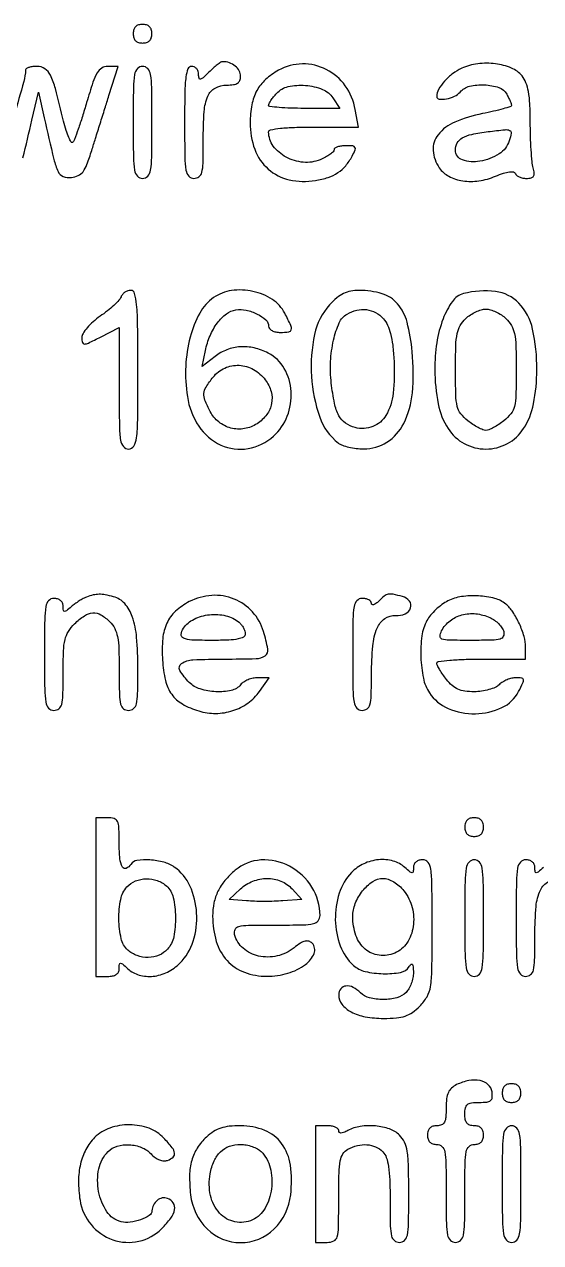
# Model space of a CAD drawing. Extents: x 23 to 201, y 13 to 268.
# Drawn here: x 69.35 to 78.7, y 71.06 to 93.14 of the extents above; entities that cross this region are included whole.
import ezdxf

# ---------------------------------------------------------------- set-up
doc = ezdxf.new("R2010")
doc.units = 0
doc.header["$MEASUREMENT"] = 0

msp = doc.modelspace()

# ---------------------------------------------------------------- linework, layer by layer
for points in [[(71.3178, 92.9754, 0.072254), (71.328531, 92.901531, 0.124864), (71.3601, 92.8485, 0.124864), (71.413131, 92.816931, 0.072254), (71.487, 92.8062, 0.072254), (71.560869, 92.816931, 0.124864), (71.6139, 92.8485, 0.124864), (71.645469, 92.901531, 0.072254), (71.6562, 92.9754, 0.072254), (71.645469, 93.049269, 0.124864), (71.6139, 93.1023, 0.124864), (71.560869, 93.133869, 0.072254), (71.487, 93.1446, 0.072254), (71.413131, 93.133869, 0.124864), (71.3601, 93.1023, 0.124864), (71.328531, 93.049269, 0.072254)], [(71.3178, 91.368, 0.002988), (71.321575, 90.736261, 0.038318), (71.342475, 90.50085, 0.142907), (71.393823, 90.394291, 0.212584), (71.487, 90.3528, 0.212584), (71.580177, 90.394291, 0.142907), (71.631525, 90.50085, 0.038318), (71.652425, 90.736261, 0.002988), (71.6562, 91.368, 0.002988), (71.652425, 91.999739, 0.038318), (71.631525, 92.23515, 0.142907), (71.580177, 92.341709, 0.212584), (71.487, 92.3832, 0.212584), (71.393823, 92.341709, 0.142907), (71.342475, 92.23515, 0.038318), (71.321575, 91.999739, 0.002988)], [(72.6902, 92.2798, -0.009151), (72.582204, 92.175686, -0.13264), (72.535631, 92.151139, -0.414034), (72.510018, 92.167332, -0.055539), (72.5022, 92.2375, 0.085804), (72.492581, 92.293137, 0.093815), (72.464923, 92.340401, 0.100328), (72.423707, 92.372012, 0.114061), (72.3753, 92.3832, 0.308488), (72.309144, 92.338091, 0.062466), (72.272194, 92.19285, 0.027022), (72.252886, 91.918753, 0.004073), (72.2484, 91.368, 0.002988), (72.252175, 90.736261, 0.038318), (72.273075, 90.50085, 0.142907), (72.324423, 90.394291, 0.212584), (72.4176, 90.3528, 0.158885), (72.508854, 90.382549, 0.176155), (72.560406, 90.459245, 0.055537), (72.582467, 90.625281, 0.005285), (72.5868, 91.035162, -0.016223), (72.603916, 91.562535, -0.083786), (72.670823, 91.84565, -0.16922), (72.801955, 91.990854, -0.125913), (73.012777, 92.0448, 0.031818), (73.135241, 92.052601, 0.110702), (73.209325, 92.079454, 0.160541), (73.249497, 92.128708, 0.091712), (73.2636, 92.204949, 0.127295), (73.238087, 92.303538, 0.09694), (73.165969, 92.389206, 0.08797), (73.059689, 92.447585, 0.081885), (72.937081, 92.4678, 0.146928), (72.904156, 92.457911, 0.016822), (72.840271, 92.412575, 0.019149), (72.766499, 92.351798, 0.014499)], [(73.950465, 92.312468, 0.059232), (73.714759, 92.144488, 0.084745), (73.556834, 91.942763, 0.078407), (73.467078, 91.68792, 0.043637), (73.435798, 91.359361, 0.089722), (73.518679, 90.880163, 0.124734), (73.762983, 90.521848, 0.127193), (74.144324, 90.327579, 0.095418), (74.6172, 90.314391, 0.038145), (74.849367, 90.37087, 0.067414), (75.026662, 90.456405, 0.072608), (75.166063, 90.580931, 0.051869), (75.283158, 90.75465, 0.020028), (75.337879, 90.868107, 0.24085), (75.3349, 90.915078, 0.242956), (75.295125, 90.939908, 0.020352), (75.170077, 90.945, 0.032914), (75.08792, 90.939586, 0.05055), (75.018602, 90.923164, 0.065375), (74.970751, 90.899205, 0.248968), (74.9556, 90.870664, -0.208074), (74.940292, 90.835472, -0.033695), (74.881046, 90.787283, -0.032352), (74.799001, 90.73689, -0.023358), (74.7018, 90.6912, -0.120543), (74.398409, 90.644487, -0.102247), (74.087011, 90.737732, -0.110119), (73.855202, 90.93863, -0.160702), (73.7712, 91.193238, -0.360988), (73.804474, 91.23332, -0.018663), (73.983089, 91.259905, -0.019729), (74.236402, 91.277915, -0.007882), (74.584315, 91.2834), (75.39743, 91.2834), (75.34002, 91.60065, 0.110726), (75.158635, 92.030167, 0.119882), (74.815316, 92.326477, 0.123312), (74.382365, 92.426948, 0.121464)], [(77.267611, 92.348893, 0.056761), (77.102955, 92.250758, 0.04906), (76.955496, 92.113685, 0.052258), (76.850334, 91.966201, 0.129466), (76.8168, 91.838862, 0.383215), (76.860698, 91.789997, 0.073055), (76.990817, 91.795057, 0.059921), (77.140155, 91.841977, 0.113978), (77.2398, 91.9179, -0.163892), (77.409095, 92.022437, -0.068063), (77.680139, 92.047544, -0.069084), (77.942229, 91.999445, -0.192307), (78.082823, 91.881162, -0.010188), (78.116358, 91.815311, -0.012707), (78.144674, 91.752783, -0.01099), (78.16578, 91.699608, -0.089201), (78.1704, 91.673919, -0.329934), (78.15525, 91.653459, -0.005847), (78.015861, 91.61272, -0.012125), (77.845998, 91.569634, -0.007476), (77.64431, 91.526813, 0.051003), (77.144001, 91.374143, 0.12566), (76.84009, 91.144018, 0.186568), (76.750797, 90.859185, 0.13733), (76.861532, 90.544201, 0.119461), (77.036407, 90.390207, 0.084229), (77.286385, 90.308439, 0.074166), (77.579968, 90.308437, 0.062011), (77.880451, 90.392218, -0.018519), (78.023628, 90.445905, -0.046458), (78.132142, 90.471183, -0.074822), (78.205752, 90.4702, -0.278463), (78.239577, 90.441368, 0.146029), (78.263383, 90.407434, 0.063832), (78.310958, 90.378817, 0.055451), (78.373126, 90.359364, 0.048156), (78.441117, 90.3528, 0.052044), (78.525818, 90.36164, 0.201813), (78.56828, 90.391082, 0.172307), (78.580774, 90.445671, 0.036408), (78.562122, 90.54315, -0.042493), (78.542205, 90.654564, -0.007424), (78.525756, 90.867429, -0.008011), (78.51414, 91.118391, -0.007111), (78.509955, 91.379778, 0.011266), (78.502065, 91.704157, 0.033009), (78.476899, 91.926229, 0.048458), (78.431472, 92.086816, 0.077189), (78.359885, 92.209957, 0.125906), (78.168325, 92.352476, 0.065752), (77.878818, 92.42882, 0.061926), (77.55691, 92.429729, 0.075946)], [(74.935024, 91.81215), (75.060838, 91.6218), (74.416019, 91.6218, -0.00826), (74.16878, 91.625885, -0.013702), (73.960616, 91.638482, -0.007312), (73.791392, 91.655882, -0.38032), (73.7712, 91.678589, -0.128468), (73.779326, 91.709694, -0.019198), (73.81338, 91.765303, -0.020525), (73.85981, 91.829131, -0.016406), (73.91479, 91.894042, -0.155645), (74.124458, 92.015884, -0.074564), (74.438421, 92.037505, -0.07444), (74.745542, 91.966015, -0.153552)], [(78.129829, 91.035048, -0.177545), (77.945171, 90.796508, -0.097168), (77.595563, 90.66216, -0.127231), (77.281441, 90.687327, -0.319707), (77.1552, 90.864578, -0.124401), (77.188133, 90.994898, -0.140928), (77.27813, 91.086772, -0.078542), (77.449054, 91.150903, -0.019082), (77.7474, 91.200284, -0.005197), (78.052639, 91.235689, -0.128939), (78.135728, 91.223014, -0.344217), (78.162937, 91.173199, -0.036073)], [(71.097329, 88.202629, -0.096472), (71.059659, 88.142378, -0.018234), (70.96732, 88.050439, -0.01887), (70.849789, 87.949616, -0.016321), (70.719284, 87.852723, 0.028777), (70.589899, 87.751568, 0.035958), (70.482942, 87.642978, 0.039643), (70.409018, 87.540881, 0.137723), (70.3872, 87.463175, 0.06382), (70.398392, 87.375851, 0.352309), (70.433851, 87.349538, 0.103186), (70.506974, 87.367797, 0.005349), (70.7256, 87.4764), (71.064, 87.649039), (71.064, 86.547519, 0.002676), (71.06769, 85.858191, 0.035442), (71.088399, 85.60484, 0.13458), (71.139556, 85.490273, 0.22448), (71.2332, 85.446, 0.263491), (71.328676, 85.500068, 0.106183), (71.378762, 85.646925, 0.027391), (71.398939, 85.970167, 0.001893), (71.4024, 86.8842, 0.002583), (71.398239, 87.689539, 0.019879), (71.379345, 88.066463, 0.043037), (71.343499, 88.26819, 0.339431), (71.272845, 88.3224, 0.083933), (71.219883, 88.313446, 0.066062), (71.167846, 88.287217, 0.066238), (71.124583, 88.248415, 0.085459)], [(72.774341, 88.190364, 0.115307), (72.524272, 87.911036, 0.060323), (72.350148, 87.475194, 0.053819), (72.269505, 86.948918, 0.048361), (72.298264, 86.39775, 0.109942), (72.504637, 85.862152, 0.138849), (72.906262, 85.518286, 0.152818), (73.39821, 85.454543, 0.140718), (73.857403, 85.67865, 0.117121), (74.108436, 86.042468, 0.108699), (74.178134, 86.490732, 0.115115), (74.053275, 86.906836, 0.144189), (73.763485, 87.18429, 0.061699), (73.510165, 87.277911, 0.073397), (73.25643, 87.299335, 0.076407), (73.015633, 87.246797, 0.074935), (72.799953, 87.124186), (72.567288, 86.941171), (72.625846, 87.229936, -0.050332), (72.709859, 87.500902, -0.060159), (72.842919, 87.732541, -0.069335), (73.006005, 87.897388, -0.127146), (73.178963, 87.970389, -0.091275), (73.364368, 87.963786, -0.061805), (73.564118, 87.892882, -0.066513), (73.720853, 87.786256, -0.213296), (73.7712, 87.673604, 0.176265), (73.787122, 87.629842, 0.096212), (73.832075, 87.59341, 0.073424), (73.900181, 87.569116, 0.049056), (73.9827, 87.561, 0.029822), (74.136233, 87.570166, 0.315639), (74.180462, 87.609806, 0.168832), (74.172311, 87.686467, 0.009202), (74.063248, 87.907236, 0.129464), (73.837757, 88.156811, 0.090829), (73.486824, 88.304106, 0.08923), (73.100488, 88.318887, 0.118365)], [(74.874795, 88.059122, 0.134299), (74.601393, 87.525062, 0.067493), (74.546961, 86.763648, 0.067996), (74.6964, 86.023394, 0.14539), (75.033843, 85.554441, 0.080144), (75.10711, 85.514571, 0.027762), (75.22306, 85.480864, 0.026748), (75.357133, 85.45731, 0.028036), (75.490858, 85.448691, 0.145828), (75.914421, 85.571086, 0.134898), (76.217294, 85.908368, 0.094626), (76.373768, 86.463302, 0.044673), (76.371419, 87.21036, 0.039803), (76.278022, 87.748016, 0.115565), (76.104351, 88.080255, 0.142255), (75.82606, 88.261157, 0.073581), (75.41215, 88.3224, 0.04581), (75.256856, 88.308142, 0.068221), (75.127485, 88.265364, 0.062259), (75.006249, 88.185945, 0.0316)], [(77.301647, 88.263774, 0.177588), (77.098114, 88.122599, 0.063024), (76.929717, 87.80457, 0.05232), (76.816641, 87.373516, 0.039316), (76.780656, 86.8842, 0.046434), (76.841463, 86.265605, 0.095412), (77.021783, 85.815494, 0.127104), (77.314753, 85.544386, 0.124083), (77.7051, 85.446, 0.124083), (78.095447, 85.544386, 0.127104), (78.388417, 85.815494, 0.095412), (78.568737, 86.265605, 0.046434), (78.629544, 86.8842, 0.054978), (78.552213, 87.620357, 0.138833), (78.300829, 88.091186, 0.171689), (77.880749, 88.301633, 0.095105)], [(75.849524, 87.808586, -0.077538), (75.924768, 87.693938, -0.044919), (75.979275, 87.537995, -0.03325), (76.017353, 87.328738, -0.014271), (76.041469, 87.045663, -0.040681), (76.026824, 86.457002, -0.105722), (75.8954, 86.056191, -0.170467), (75.658144, 85.854072, -0.15467), (75.335804, 85.834384, -0.095285), (75.162077, 85.915303, -0.114544), (75.043944, 86.050866, -0.073044), (74.964395, 86.273703, -0.020071), (74.906023, 86.642654, -0.041975), (74.893113, 87.035215, -0.043202), (74.946384, 87.420547, -0.046627), (75.049574, 87.735181, -0.159582), (75.190757, 87.894026, -0.074393), (75.366656, 87.964118, -0.090158), (75.54375, 87.973131, -0.092842), (75.708669, 87.919551, -0.084185)], [(78.069848, 87.811504, -0.074793), (78.169149, 87.68654, -0.081301), (78.223791, 87.541333, -0.042453), (78.248959, 87.319183, -0.00699), (78.255, 86.887045, -0.006075), (78.249361, 86.42292, -0.052951), (78.222649, 86.218767, -0.107577), (78.158824, 86.08672, -0.06), (78.032091, 85.95974, -0.020634), (77.939114, 85.892623, -0.022951), (77.844087, 85.835906, -0.023085), (77.759378, 85.795399, -0.100305), (77.7051, 85.7844, -0.100305), (77.650822, 85.795399, -0.023085), (77.566113, 85.835906, -0.022951), (77.471086, 85.892623, -0.020634), (77.378109, 85.95974, -0.06), (77.251376, 86.08672, -0.107577), (77.187551, 86.218767, -0.052951), (77.160839, 86.42292, -0.006075), (77.1552, 86.887045, -0.00699), (77.161241, 87.319183, -0.042453), (77.186409, 87.541333, -0.081301), (77.241051, 87.68654, -0.074793), (77.340352, 87.811504, -0.042244), (77.424442, 87.877523, -0.034865), (77.523872, 87.933329, -0.036173), (77.623, 87.971713, -0.074417), (77.7051, 87.984, -0.074417), (77.7872, 87.971713, -0.036173), (77.886328, 87.933329, -0.034865), (77.985758, 87.877523, -0.042244)], [(73.710365, 86.701215, -0.091766), (73.814359, 86.489315, -0.114918), (73.824047, 86.27117, -0.113743), (73.736181, 86.06954, -0.08855), (73.561795, 85.904893, -0.104745), (73.332792, 85.815726, -0.104578), (73.087164, 85.826988, -0.104838), (72.867595, 85.93663, -0.105768), (72.712229, 86.125644, -0.022361), (72.616787, 86.332367, -0.118855), (72.598164, 86.454577, -0.121865), (72.637538, 86.570318, -0.024022), (72.765702, 86.750419, -0.120097), (72.974811, 86.914469, -0.120129), (73.235929, 86.963895, -0.115559), (73.498434, 86.887803, -0.105212)], [(70.4718, 82.763382, 0.037571), (70.412716, 82.736466, 0.016473), (70.338687, 82.692542, 0.016194), (70.262825, 82.640549, 0.020859), (70.19685, 82.587749, -0.010407), (70.107591, 82.513202, -0.189584), (70.072832, 82.502438, -0.36006), (70.05322, 82.521291, -0.028491), (70.0488, 82.598788, 0.107422), (70.036542, 82.655184, 0.113349), (70.002091, 82.700149, 0.10155), (69.947965, 82.72894, 0.07174), (69.8796, 82.7388, 0.212584), (69.786423, 82.697309, 0.142907), (69.735075, 82.59075, 0.038318), (69.714175, 82.355339, 0.002988), (69.7104, 81.7236, 0.002988), (69.714175, 81.091861, 0.038318), (69.735075, 80.85645, 0.142907), (69.786423, 80.749891, 0.212584), (69.8796, 80.7084, 0.158578), (69.970842, 80.738084, 0.176312), (70.022392, 80.814631, 0.055664), (70.044463, 80.980307, 0.005305), (70.0488, 81.389045, -0.008419), (70.055474, 81.785354, -0.049031), (70.082855, 81.992121, -0.084211), (70.1434, 82.13626, -0.054982), (70.256455, 82.277345, -0.048637), (70.433967, 82.423317, -0.133493), (70.586362, 82.474765, -0.147842), (70.733898, 82.439693, -0.064703), (70.8948, 82.3158, -0.080195), (70.982425, 82.194438, -0.069381), (71.032897, 82.045515, -0.038985), (71.05761, 81.822353, -0.008091), (71.064, 81.4275, 0.004884), (71.068243, 80.993155, 0.052938), (71.090126, 80.819438, 0.1727), (71.141705, 80.739517, 0.165398), (71.2332, 80.7084, 0.173448), (71.324983, 80.741227, 0.168141), (71.376576, 80.82525, 0.049967), (71.398257, 81.00868, 0.004451), (71.4024, 81.474001, 0.020666), (71.379281, 82.033112, 0.061417), (71.301208, 82.40798, 0.099549), (71.16401, 82.644052, 0.147088), (70.961638, 82.769192, 0.019457), (70.810856, 82.803357, 0.048983), (70.698774, 82.813023, 0.054921), (70.594715, 82.800307, 0.030266)], [(72.334177, 82.679398, 0.065639), (72.083381, 82.505142, 0.100841), (71.927805, 82.292423, 0.086026), (71.853152, 82.010477, 0.037243), (71.848184, 81.62102, 0.041587), (71.901908, 81.25265, 0.097903), (72.015484, 81.000447, 0.108005), (72.208286, 80.825351, 0.057823), (72.505125, 80.697528, 0.075289), (72.814159, 80.653726, 0.075809), (73.121535, 80.70359, 0.077263), (73.395169, 80.84134, 0.083048), (73.606337, 81.052891), (73.782722, 81.3006), (73.57582, 81.3006, 0.053712), (73.488872, 81.291233, 0.042879), (73.398758, 81.263323, 0.044327), (73.318966, 81.222324, 0.078871), (73.2636, 81.1737, -0.167453), (73.093968, 81.070572, -0.065052), (72.816512, 81.047072, -0.063528), (72.530844, 81.096788, -0.122153), (72.333, 81.216, -0.062919), (72.164072, 81.433785, -0.398499), (72.192485, 81.55829, -0.136437), (72.399132, 81.626038, -0.011401), (72.9675, 81.639, 0.006674), (73.547792, 81.646746, 0.147039), (73.70679, 81.699203, 0.293175), (73.755687, 81.818239, 0.028254), (73.678714, 82.136785, 0.109777), (73.477367, 82.494838, 0.114565), (73.146031, 82.727262, 0.112589), (72.741316, 82.792304, 0.103179)], [(75.765343, 82.690457, -0.032428), (75.714201, 82.645551, -0.08714), (75.671452, 82.623193, -0.216722), (75.644649, 82.626392, -0.262054), (75.6324, 82.648157, 0.180377), (75.619499, 82.682754, 0.091543), (75.582697, 82.712174, 0.071518), (75.52794, 82.732101, 0.051602), (75.4632, 82.7388, 0.212584), (75.370023, 82.697309, 0.142907), (75.318675, 82.59075, 0.038318), (75.297775, 82.355339, 0.002988), (75.294, 81.7236, 0.002988), (75.297775, 81.091861, 0.038318), (75.318675, 80.85645, 0.142907), (75.370023, 80.749891, 0.212584), (75.4632, 80.7084, 0.154243), (75.55428, 80.737182, 0.17792), (75.605948, 80.811662, 0.057533), (75.628483, 80.972274, 0.005639), (75.633647, 81.36405, -0.021854), (75.657062, 81.87715, -0.075811), (75.736015, 82.198895, -0.142033), (75.874375, 82.372055, -0.172131), (76.073398, 82.427897, 0.124445), (76.24435, 82.459048, 0.204635), (76.341843, 82.565984, 0.258434), (76.320562, 82.689761, 0.159474), (76.193622, 82.772648, 0.015351), (76.025121, 82.812362, 0.097904), (75.937718, 82.81285, 0.120956), (75.865327, 82.779619, 0.028585)], [(77.018814, 82.693688, 0.040636), (76.909406, 82.626341, 0.028906), (76.798377, 82.534556, 0.029347), (76.702035, 82.433903, 0.053579), (76.638114, 82.340024, 0.089698), (76.5472, 82.057974, 0.041727), (76.528112, 81.672622, 0.041729), (76.572972, 81.292012, 0.095679), (76.682684, 81.026248, 0.148783), (77.022869, 80.743696, 0.103476), (77.516416, 80.648012, 0.106325), (77.995955, 80.758564, 0.165259), (78.29898, 81.050048, 0.008772), (78.377873, 81.209402, 0.159038), (78.38496, 81.265027, 0.322616), (78.35471, 81.29366, 0.033461), (78.25113, 81.3006, 0.059815), (78.173915, 81.29133, 0.039045), (78.088553, 81.263323, 0.038988), (78.008383, 81.222295, 0.05868), (77.946814, 81.1737, -0.093067), (77.875455, 81.124902, -0.035298), (77.761365, 81.084077, -0.033455), (77.627895, 81.056162, -0.034837), (77.493697, 81.0468, -0.033556), (77.325, 81.058134, -0.07113), (77.199272, 81.09377, -0.076791), (77.094637, 81.161059, -0.044905), (76.99214, 81.269709, -0.014683), (76.925003, 81.36042, -0.018289), (76.868306, 81.448638, -0.016758), (76.826551, 81.524867, -0.117439), (76.8168, 81.565809, -0.378918), (76.842673, 81.595048, -0.007794), (77.052887, 81.6175, -0.014164), (77.312344, 81.633735, -0.008542), (77.6205, 81.639), (78.4242, 81.639), (78.4242, 81.854701, 0.07003), (78.396637, 82.050529, 0.037623), (78.311703, 82.279735, 0.037679), (78.194167, 82.492146, 0.074473), (78.066031, 82.635501, 0.110791), (77.866045, 82.737601, 0.049003), (77.571326, 82.783179, 0.048432), (77.263238, 82.770453, 0.083312)], [(73.234387, 82.304939, -0.053164), (73.277938, 82.260191, -0.042762), (73.314767, 82.203995, -0.044274), (73.339949, 82.145447, -0.079591), (73.3482, 82.093941, -0.270432), (73.315718, 82.038278, -0.080178), (73.219577, 82.002712, -0.039434), (73.047414, 81.982741, -0.009164), (72.756, 81.9774, -0.008554), (72.37819, 81.983864, -0.089964), (72.227743, 82.016507, -0.333495), (72.18751, 82.084564, -0.121878), (72.228545, 82.19613, -0.130736), (72.419167, 82.361902, -0.087228), (72.698602, 82.442792, -0.085267), (72.995087, 82.424277, -0.115569)], [(77.778549, 82.390087, -0.04929), (77.861324, 82.342029, -0.042198), (77.937874, 82.276382, -0.044237), (77.99748, 82.204038, -0.086456), (78.02841, 82.136287, -0.169838), (78.021585, 82.051885, -0.226176), (77.963976, 82.002492, -0.060731), (77.817133, 81.981409, -0.005321), (77.440403, 81.9774, -0.00391), (77.034547, 81.980574, -0.074628), (76.909987, 82.001267, -0.346969), (76.875213, 82.053287, -0.103543), (76.903954, 82.151372, -0.104596), (77.056095, 82.332063, -0.099345), (77.27107, 82.439778, -0.093348), (77.522587, 82.460017, -0.08059)], [(70.641, 77.3244), (70.641, 75.8862), (70.8525, 75.8862, 0.046021), (70.945116, 75.894743, 0.100539), (71.010901, 75.921351, 0.132938), (71.049909, 75.965673, 0.114847), (71.064, 76.026212, -0.025779), (71.068147, 76.106586, -0.38433), (71.08737, 76.123924, -0.177905), (71.121645, 76.11133, -0.007828), (71.218711, 76.026212, 0.114895), (71.426744, 75.910726, 0.096176), (71.678862, 75.888932, 0.089019), (71.93749, 75.964172, 0.081359), (72.163061, 76.126246, 0.121122), (72.404203, 76.524612, 0.090602), (72.467162, 77.035787, 0.092474), (72.345639, 77.52687, 0.133987), (72.061605, 77.868642, 0.088679), (71.872047, 77.956524, 0.049112), (71.619442, 77.99705, 0.048933), (71.386142, 77.988447, 0.224296), (71.2755, 77.9166, -0.154631), (71.192346, 77.84507, -0.384203), (71.122501, 77.869, -0.105125), (71.076236, 78.019833, -0.022038), (71.064, 78.2973, 0.008616), (71.059042, 78.584976, 0.098356), (71.033236, 78.69492, 0.221767), (70.973413, 78.746101, 0.067911), (70.8525, 78.7626), (70.641, 78.7626)], [(77.3244, 78.5934, 0.072254), (77.335131, 78.519531, 0.124864), (77.3667, 78.4665, 0.124864), (77.419731, 78.434931, 0.072254), (77.4936, 78.4242, 0.072254), (77.567469, 78.434931, 0.124864), (77.6205, 78.4665, 0.124864), (77.652069, 78.519531, 0.072254), (77.6628, 78.5934, 0.072254), (77.652069, 78.667269, 0.124864), (77.6205, 78.7203, 0.124864), (77.567469, 78.751869, 0.072254), (77.4936, 78.7626, 0.072254), (77.419731, 78.751869, 0.124864), (77.3667, 78.7203, 0.124864), (77.335131, 78.667269, 0.072254)], [(73.16582, 77.81043, 0.041637), (72.979272, 77.624029, 0.061537), (72.8527, 77.430692, 0.064123), (72.780372, 77.218604, 0.05019), (72.756, 76.976418, 0.07274), (72.822661, 76.520628, 0.111797), (73.017619, 76.174628, 0.119471), (73.331477, 75.961197, 0.091053), (73.741953, 75.887447, 0.071441), (74.119157, 75.943096, 0.086354), (74.439213, 76.102224, 0.139403), (74.595327, 76.303332, 0.300723), (74.557882, 76.486958, 0.12185), (74.498324, 76.522893, 0.13762), (74.431714, 76.524684, 0.082231), (74.347928, 76.488193, 0.022923), (74.231125, 76.404686, -0.109192), (73.924621, 76.257008, -0.113287), (73.588729, 76.255039, -0.12483), (73.309396, 76.396274, -0.150756), (73.155164, 76.645012, -0.176101), (73.163911, 76.738951, -0.230034), (73.230246, 76.792278, -0.052718), (73.404615, 76.813229, -0.003561), (73.90602, 76.8168, 0.004145), (74.394619, 76.820851, 0.049086), (74.58275, 76.842519, 0.16978), (74.668326, 76.894883, 0.173028), (74.7018, 76.988717, 0.140597), (74.553525, 77.505599, 0.13095), (74.150644, 77.882168, 0.13818), (73.63157, 77.996399, 0.162347)], [(75.271899, 77.768483, 0.114052), (75.049001, 77.393972, 0.082706), (74.978777, 76.912056, 0.083564), (75.068474, 76.438195, 0.120964), (75.306103, 76.08678, 0.127725), (75.518651, 75.97575, 0.051162), (75.846778, 75.934494, 0.050851), (76.161364, 75.959327, 0.209482), (76.316124, 76.063707, -0.062935), (76.351221, 76.106219, -0.455677), (76.374447, 76.103885, -0.139692), (76.388975, 76.06254, -0.013652), (76.392505, 75.955693, -0.050836), (76.383223, 75.859177, -0.038401), (76.354367, 75.7566, -0.039315), (76.311714, 75.66349, -0.06942), (76.260857, 75.596143, -0.13292), (76.094195, 75.500474, -0.06246), (75.846005, 75.467506, -0.062576), (75.598206, 75.496805, -0.136519), (75.432986, 75.5901, 0.077955), (75.299957, 75.687053, 0.143319), (75.169429, 75.71209, 0.207587), (75.077195, 75.661156, 0.165714), (75.0402, 75.552597, 0.167028), (75.099434, 75.380227, 0.106245), (75.263687, 75.24269, 0.077356), (75.521921, 75.153949, 0.044178), (75.851188, 75.1248, 0.020832), (76.086632, 75.134614, 0.06095), (76.245424, 75.167641, 0.073466), (76.374514, 75.233782, 0.041334), (76.509164, 75.347836, 0.066148), (76.639746, 75.51844, 0.092093), (76.703286, 75.69949, 0.035674), (76.727765, 75.995399, 0.002805), (76.7322, 76.786036, 0.002351), (76.728603, 77.551199, 0.032248), (76.708105, 77.828155, 0.124231), (76.657259, 77.953435, 0.23891), (76.563, 78.0012, 0.07174), (76.494635, 77.99134, 0.10155), (76.440509, 77.962549, 0.113349), (76.406058, 77.917584, 0.107422), (76.3938, 77.861188, -0.025779), (76.389653, 77.780814, -0.38433), (76.37043, 77.763476, -0.177905), (76.336155, 77.77607, -0.007828), (76.239089, 77.861188, 0.117951), (76.025929, 77.977845, 0.090619), (75.760657, 78.000497, 0.086159), (75.49254, 77.927029, 0.092127)], [(77.3244, 76.9437, 0.002827), (77.328131, 76.283741, 0.036854), (77.348934, 76.039537, 0.138781), (77.400194, 75.929068, 0.218517), (77.4936, 75.8862, 0.218517), (77.587006, 75.929068, 0.138781), (77.638266, 76.039537, 0.036854), (77.659069, 76.283741, 0.002827), (77.6628, 76.9437, 0.002827), (77.659069, 77.603659, 0.036854), (77.638266, 77.847863, 0.138781), (77.587006, 77.958332, 0.218517), (77.4936, 78.0012, 0.218517), (77.400194, 77.958332, 0.138781), (77.348934, 77.847863, 0.036854), (77.328131, 77.603659, 0.002827)], [(71.924489, 77.522788, -0.156276), (72.043481, 77.317442, -0.050615), (72.083916, 76.964285, -0.050694), (72.05212, 76.605736, -0.137307), (71.939188, 76.379311, -0.111349), (71.785691, 76.27124, -0.093083), (71.590196, 76.230382, -0.090726), (71.388788, 76.263, -0.098833), (71.218711, 76.364612, -0.156276), (71.099719, 76.569958, -0.050615), (71.059284, 76.923115, -0.050694), (71.09108, 77.281664, -0.137307), (71.204012, 77.508089, -0.111349), (71.357509, 77.61616, -0.093083), (71.553004, 77.657018, -0.090726), (71.754412, 77.6244, -0.098833)], [(74.196585, 77.47245), (74.374761, 77.2821), (74.028444, 77.255976, -0.011523), (73.873027, 77.247849, -0.0073), (73.691628, 77.2452, -0.007331), (73.513304, 77.247815, -0.013423), (73.368153, 77.255976), (73.054178, 77.2821), (73.259441, 77.47245, -0.049391), (73.362887, 77.55093, -0.043598), (73.484025, 77.611427, -0.043714), (73.613461, 77.649864, -0.050365), (73.741557, 77.6628, -0.047931), (73.87106, 77.650357, -0.051201), (73.99285, 77.613497, -0.052164), (74.102624, 77.553465, -0.053489)], [(76.21846, 77.439891, -0.103266), (76.369922, 77.134731, -0.099942), (76.3891, 76.790714, -0.109884), (76.275667, 76.491556, -0.150313), (76.05502, 76.309043, -0.12829), (75.770102, 76.269614, -0.150303), (75.521441, 76.379482, -0.129808), (75.352705, 76.627074, -0.085214), (75.294, 76.969029, -0.095268), (75.339755, 77.206986, -0.072703), (75.472993, 77.436977, -0.077527), (75.655272, 77.605371, -0.148855), (75.8439, 77.6628, -0.085789), (75.934884, 77.647073, -0.048665), (76.036325, 77.59937, -0.045448), (76.135084, 77.527717, -0.04648)], [(77.17635, 73.92366, 0.069107), (77.083398, 73.860682, 0.103128), (77.025609, 73.781718, 0.079277), (76.99514, 73.670773, 0.027458), (76.986, 73.504472, -0.018729), (76.979499, 73.330976, -0.101471), (76.953855, 73.240834, -0.182393), (76.902787, 73.19508, -0.092701), (76.8168, 73.179, 0.072254), (76.742931, 73.168269, 0.124864), (76.6899, 73.1367, 0.124864), (76.658331, 73.083669, 0.072254), (76.6476, 73.0098, 0.072254), (76.658331, 72.935931, 0.124864), (76.6899, 72.8829, 0.124864), (76.742931, 72.851331, 0.072254), (76.8168, 72.8406, -0.193568), (76.909285, 72.803402, -0.15568), (76.960821, 72.708413, -0.043488), (76.982067, 72.499405, -0.003595), (76.986, 71.9523, 0.003595), (76.989933, 71.405195, 0.043488), (77.011179, 71.196188, 0.15568), (77.062715, 71.101198, 0.193568), (77.1552, 71.064, 0.193568), (77.247685, 71.101198, 0.15568), (77.299221, 71.196188, 0.043488), (77.320467, 71.405195, 0.003595), (77.3244, 71.9523, -0.003595), (77.328333, 72.499405, -0.043488), (77.349579, 72.708413, -0.15568), (77.401115, 72.803402, -0.193568), (77.4936, 72.8406, 0.072254), (77.567469, 72.851331, 0.124864), (77.6205, 72.8829, 0.124864), (77.652069, 72.935931, 0.072254), (77.6628, 73.0098, 0.072254), (77.652069, 73.083669, 0.124864), (77.6205, 73.1367, 0.124864), (77.567469, 73.168269, 0.072254), (77.4936, 73.179, -0.07578), (77.414477, 73.191061, -0.149477), (77.36247, 73.226587, -0.124434), (77.333407, 73.290438, -0.044917), (77.3244, 73.3905, -0.048057), (77.335244, 73.503068, -0.175578), (77.371518, 73.563624, -0.143249), (77.443459, 73.59395, -0.0286), (77.584084, 73.602, 0.024371), (77.725098, 73.608878, 0.148135), (77.791875, 73.636451, 0.206043), (77.82022, 73.691074, 0.053387), (77.816734, 73.79235, 0.177019), (77.746776, 73.92304, 0.13243), (77.59962, 73.996972, 0.099021), (77.396827, 73.997955, 0.066334)], [(78.0012, 73.7712, 0.072254), (78.011931, 73.697331, 0.124864), (78.0435, 73.6443, 0.124864), (78.096531, 73.612731, 0.072254), (78.1704, 73.602, 0.072254), (78.244269, 73.612731, 0.124864), (78.2973, 73.6443, 0.124864), (78.328869, 73.697331, 0.072254), (78.3396, 73.7712, 0.072254), (78.328869, 73.845069, 0.124864), (78.2973, 73.8981, 0.124864), (78.244269, 73.929669, 0.072254), (78.1704, 73.9404, 0.072254), (78.096531, 73.929669, 0.124864), (78.0435, 73.8981, 0.124864), (78.011931, 73.845069, 0.072254)], [(70.619162, 72.964889, 0.075576), (70.461454, 72.750635, 0.063693), (70.363074, 72.486428, 0.056633), (70.326995, 72.17706, 0.0404), (70.354127, 71.829065, 0.13365), (70.553605, 71.387474, 0.136788), (70.947818, 71.112599, 0.140066), (71.419901, 71.084863, 0.142391), (71.831908, 71.311292, 0.03629), (71.998787, 71.504329, 0.11297), (72.067722, 71.660656, 0.200846), (72.043049, 71.778673, 0.151616), (71.937914, 71.861514, 0.143797), (71.84326, 71.869176, 0.117544), (71.750944, 71.825842, 0.109243), (71.68319, 71.742103, 0.110759), (71.657495, 71.638027, -0.250482), (71.608837, 71.551502, -0.056145), (71.451664, 71.474514, -0.054245), (71.26176, 71.429063, -0.09338), (71.099959, 71.438732, -0.185876), (70.840761, 71.62123, -0.10154), (70.691785, 71.986359, -0.096133), (70.694537, 72.39868, -0.147825), (70.861866, 72.71098, -0.125998), (71.028184, 72.809487, -0.084636), (71.248702, 72.834999, -0.082596), (71.470437, 72.785762, -0.1098), (71.640134, 72.669155, 0.047185), (71.715215, 72.602439, 0.064382), (71.794415, 72.558803, 0.075349), (71.871234, 72.541255, 0.110591), (71.93953, 72.551306, 0.081548), (72.041541, 72.610959, 0.267423), (72.06776, 72.681405, 0.129052), (72.023385, 72.779978, 0.016933), (71.87174, 72.955146, 0.119165), (71.605388, 73.132012, 0.085504), (71.252378, 73.195655, 0.084832), (70.895766, 73.137563, 0.114156)], [(72.644875, 72.974711, 0.063036), (72.477639, 72.775143, 0.075788), (72.377834, 72.551827, 0.064051), (72.33916, 72.279516, 0.031358), (72.356548, 71.92886, 0.171614), (72.657893, 71.308448, 0.197178), (73.2636, 71.059921, 0.197178), (73.869307, 71.308448, 0.171614), (74.170652, 71.92886, 0.062362), (74.164042, 72.465323, 0.123318), (74.006202, 72.857904, 0.142068), (73.701016, 73.095188, 0.09494), (73.2636, 73.179, 0.025596), (73.058664, 73.168502, 0.05419), (72.903357, 73.135297, 0.062118), (72.772559, 73.073242, 0.045118)], [(74.6172, 72.1215), (74.6172, 71.064), (74.8287, 71.064, 0.109296), (74.951492, 71.091166, 0.222859), (75.013464, 71.165222, 0.061209), (75.036563, 71.334058, 0.003427), (75.0402, 71.864723, -0.005595), (75.045335, 72.323667, -0.03997), (75.067985, 72.544356, -0.092707), (75.11667, 72.670979, -0.132634), (75.203838, 72.753023, -0.062386), (75.378733, 72.820213, -0.078563), (75.551352, 72.834986, -0.085667), (75.70825, 72.796199, -0.093302), (75.837857, 72.707657, -0.114336), (75.902324, 72.604307, -0.0454), (75.942205, 72.440839, -0.028773), (75.964477, 72.196846, -0.008375), (75.9708, 71.819357, 0.00454), (75.974963, 71.360861, 0.050594), (75.996688, 71.17957, 0.169159), (76.048279, 71.096452, 0.171694), (76.14, 71.064, 0.193568), (76.232485, 71.101198, 0.15568), (76.284021, 71.196188, 0.043488), (76.305267, 71.405195, 0.003595), (76.3092, 71.9523, 0.005592), (76.303558, 72.456828, 0.034085), (76.279993, 72.71647, 0.068523), (76.229994, 72.880725, 0.0885), (76.14, 73.0098, 0.114763), (75.961482, 73.120945, 0.060417), (75.704465, 73.175097, 0.058787), (75.431491, 73.166777, 0.086084), (75.203838, 73.091423, -0.024465), (75.129025, 73.055976, -0.098707), (75.079719, 73.046147, -0.223915), (75.051721, 73.059347, -0.174147), (75.0402, 73.091423, 0.22098), (75.024626, 73.124942, 0.077222), (74.978072, 73.153274, 0.058719), (74.909686, 73.17259, 0.039514), (74.8287, 73.179), (74.6172, 73.179)], [(78.0012, 72.1215, 0.002827), (78.004931, 71.461541, 0.036854), (78.025734, 71.217338, 0.138781), (78.076994, 71.106868, 0.218517), (78.1704, 71.064, 0.218517), (78.263806, 71.106868, 0.138781), (78.315066, 71.217338, 0.036854), (78.335869, 71.461541, 0.002827), (78.3396, 72.1215, 0.002827), (78.335869, 72.781459, 0.036854), (78.315066, 73.025663, 0.138781), (78.263806, 73.136132, 0.218517), (78.1704, 73.179, 0.218517), (78.076994, 73.136132, 0.138781), (78.025734, 73.025663, 0.036854), (78.004931, 72.781459, 0.002827)], [(73.634934, 72.71098, -0.135931), (73.80035, 72.418826, -0.093262), (73.822937, 72.036443, -0.096477), (73.706122, 71.68317, -0.159217), (73.476799, 71.472381, -0.159523), (73.161066, 71.437143, -0.157317), (72.883542, 71.595053, -0.131731), (72.717731, 71.91397, -0.101079), (72.711411, 72.30825, -0.057405), (72.783392, 72.540838, -0.097526), (72.899542, 72.707288, -0.108336), (73.060403, 72.806196, -0.084059), (73.2636, 72.8406, -0.046671), (73.365657, 72.831053, -0.037341), (73.472386, 72.802524, -0.0386), (73.567866, 72.760684, -0.073942)]]:
    msp.add_lwpolyline(points, format="xyb", close=True)
for points in [[(69.320962, 90.723278, 0.002417), (69.482808, 91.408396), (69.59969, 91.914091), (69.705357, 91.450696, 0.002393), (69.880852, 90.697718, 0.048517), (69.956911, 90.476185, 0.194021), (70.049431, 90.388278, 0.123878), (70.198512, 90.36878, 0.080561), (70.322498, 90.404059, 0.122848), (70.408904, 90.474286, 0.071907), (70.480661, 90.605545, 0.014158), (70.567504, 90.8604, -0.000564), (70.634651, 91.076529, -0.000299), (70.718362, 91.344338, -0.000297), (70.804311, 91.618159, -0.000461), (70.878873, 91.85445), (71.046258, 92.3832), (70.855953, 92.3832, 0.139564), (70.74762, 92.352361, 0.122809), (70.665436, 92.267899, 0.052945), (70.587542, 92.094193, 0.007892), (70.474138, 91.72755, -0.00518), (70.396521, 91.471701, -0.007322), (70.32172, 91.245642, -0.004511), (70.254601, 91.057822, -0.096865), (70.224197, 91.007713, -0.496771), (70.194892, 91.010352, -0.03684), (70.151281, 91.093066, -0.028692), (70.103524, 91.222214, -0.014807), (70.058026, 91.388413, 0.005163), (69.908424, 91.979419, 0.048086), (69.817233, 92.225904, 0.133751), (69.717321, 92.340658, 0.148196), (69.576939, 92.3832, 0.029286), (69.498193, 92.378584, 0.044711), (69.431247, 92.364562, 0.055059), (69.383841, 92.344191, 0.256361), (69.368753, 92.31975, -0.053828), (69.335257, 92.110426, -0.003139), (69.160965, 91.486746, -0.002581)], [(78.748111, 77.861188, -0.007828), (78.651045, 77.77607, -0.177905), (78.61677, 77.763476, -0.38433), (78.597547, 77.780814, -0.025779), (78.5934, 77.861188, 0.107422), (78.581142, 77.917584, 0.113349), (78.546691, 77.962549, 0.10155), (78.492565, 77.99134, 0.07174), (78.4242, 78.0012, 0.218517), (78.330794, 77.958332, 0.138781), (78.279534, 77.847863, 0.036854), (78.258731, 77.603659, 0.002827), (78.255, 76.9437, 0.002827), (78.258731, 76.283741, 0.036854), (78.279534, 76.039537, 0.138781), (78.330794, 75.929068, 0.218517), (78.4242, 75.8862, 0.170477), (78.515878, 75.918393, 0.169857), (78.567468, 76.000886, 0.051035), (78.589222, 76.180701, 0.004604), (78.5934, 76.634488, -0.020399), (78.614673, 77.155715, -0.090438), (78.693802, 77.450829, -0.165349), (78.844143, 77.605846, -0.118799)]]:
    msp.add_lwpolyline(points, format="xyb")

doc.saveas('drawing.dxf')
